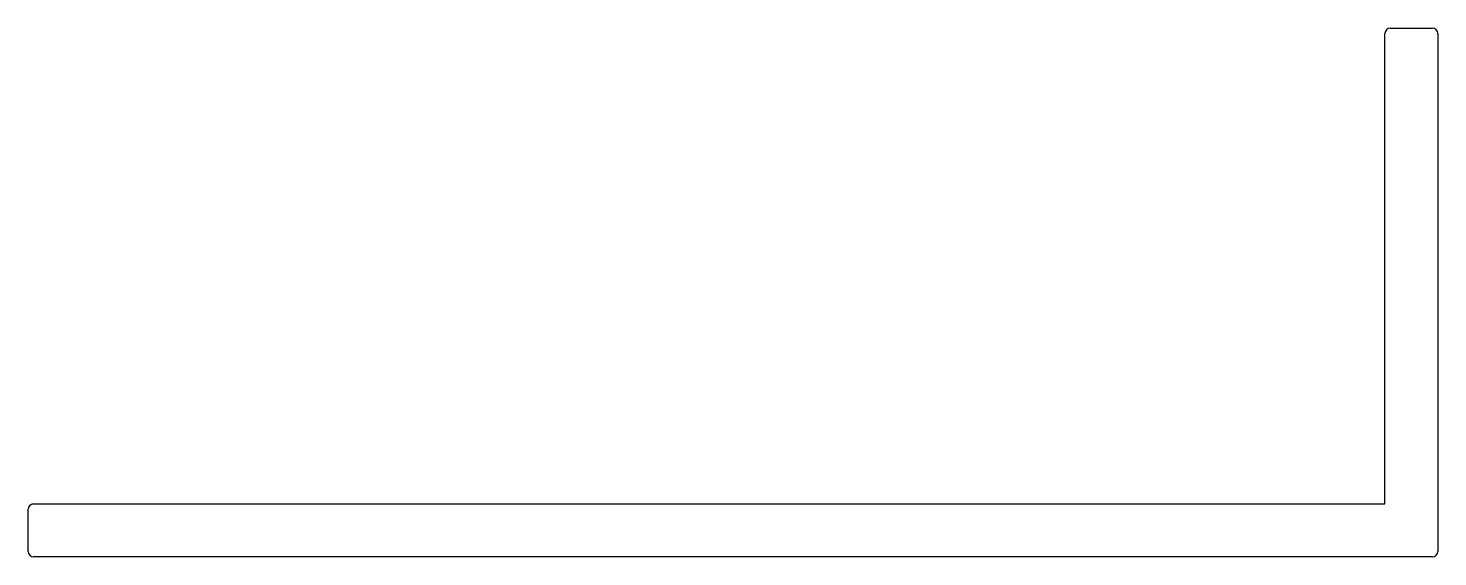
# Model space of a CAD drawing. Extents: x 677.3 to 757.3, y 723.4 to 753.4.
import ezdxf

# ---------------------------------------------------------------- set-up
doc = ezdxf.new("R2010")
doc.units = 0
doc.layers.add('ANA', color=220, linetype='CONTINUOUS')

msp = doc.modelspace()

# ---------------------------------------------------------------- linework, layer by layer
at = {"layer": 'ANA', "color": 0}
for p, q in [((754.271, 726.393), (754.271, 753.093)), ((754.571, 753.393), (756.971, 753.393)), ((757.271, 753.093), (757.271, 723.693)), ((677.271, 723.693), (677.271, 726.093)), ((677.571, 726.393), (754.271, 726.393)), ((756.971, 723.393), (677.571, 723.393))]:
    msp.add_line(p, q, dxfattribs=at)
for centre, start, end in [((754.571, 753.093), 90, 180), ((756.971, 753.093), 0, 90), ((677.571, 726.093), 90, 180), ((677.571, 723.693), 180, 270), ((756.971, 723.693), 270, 0)]:
    msp.add_arc(centre, 0.3, start, end, dxfattribs=at)

doc.saveas('drawing.dxf')
